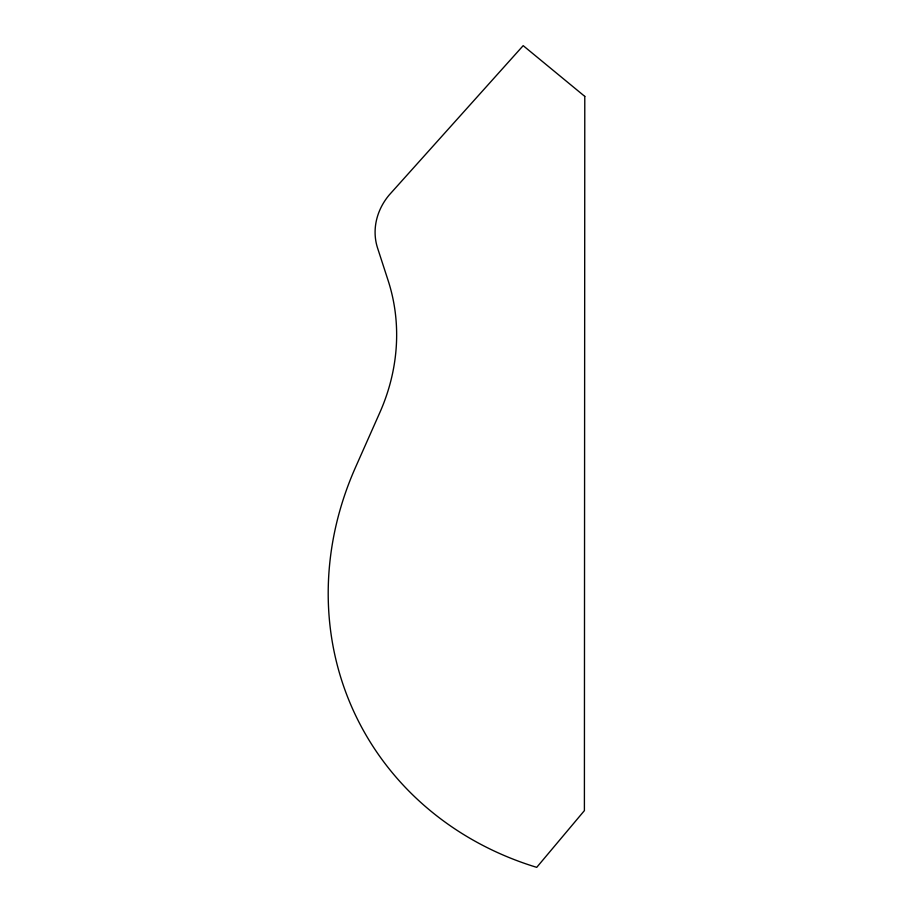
<?xml version="1.0" encoding="UTF-8"?>
<svg xmlns="http://www.w3.org/2000/svg" width="913" height="913" viewBox="0 0 913 913"><rect width="100%" height="100%" fill="white"/><g stroke="black" fill="none" stroke-linecap="round" stroke-linejoin="round"><path stroke-width="1.37" d="M584.788 96.39L584.4 810.618L536.73 867.35A342.66 307.989 -26.1 0 1 355.465 467.467L379.808 412.619A211.622 190.212 -26.1 0 0 388.128 280.531L377.56 248.005A61.399 55.179 -26.1 0 1 389.223 194.96L523.183 45.65L584.788 96.39"/></g></svg>
